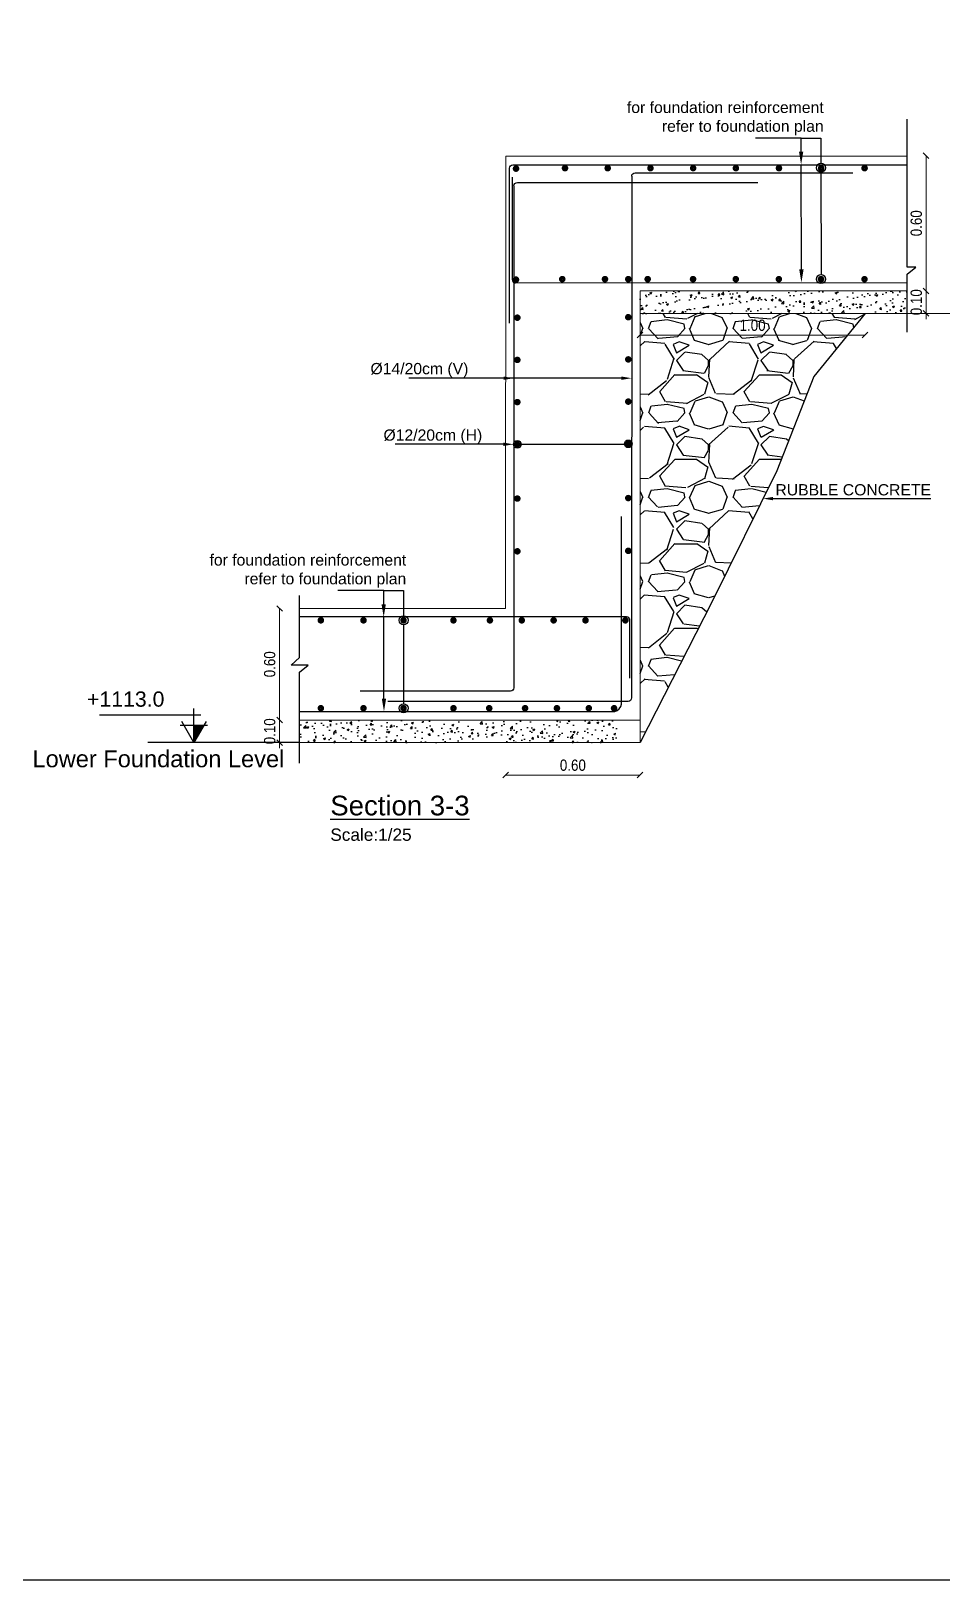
# Model space of a CAD drawing. Header units: metres. Extents: x -55 to 193, y -43 to 92.
# Drawn here: x 130.35 to 146.53, y 11.43 to 38.95 of the extents above; entities that cross this region are included whole.
import ezdxf
from ezdxf import colors
from ezdxf.entities.mleader import LeaderData, LeaderLine
from ezdxf.enums import TextEntityAlignment as Align
from ezdxf.math import Vec2, Vec3

# ---------------------------------------------------------------- set-up
doc = ezdxf.new("R2010")
doc.units = ezdxf.units.M
doc.header["$MEASUREMENT"] = 0
doc.linetypes.add('HIDDEN', pattern=[0.375, 0.25, -0.125])
for name, color, linetype in [('A-LEVELS', 9, 'Continuous'), ('S-BAR DOT', 6, 'Continuous'), ('S-CONCRETE PLANS', 4, 'Continuous'), ('S-HATCH', 9, 'Continuous'), ('S-Leaders', 137, 'Continuous'), ('S-Steel', 3, 'Continuous'), ('S-SYMPOLS', 6, 'Continuous'), ('S-TEXT SUB TITLE', 2, 'Continuous')]:
    doc.layers.add(name, color=color, linetype=linetype)
for name, color, linetype, lineweight in [('S-CONCRETE DETAILS', 2, 'Continuous', 15), ('S-DIMENSIONS', 134, 'Continuous', 13), ('S-TEXT-STEEL', 255, 'Continuous', 15)]:
    doc.layers.add(name, color=color, linetype=linetype, lineweight=lineweight)
doc.styles.add('ARIAL', font='arial.ttf')
doc.styles.add('Site 1-200 (m)', font='arial.ttf', dxfattribs={"width": 0.85, "height": 0.2})
doc.styles.get("Standard").update_dxf_attribs({"font": 'arial.ttf'})
doc.styles.add('Tahoma', font='arial.ttf')
doc.dimstyles.new('1-25--', dxfattribs={"dimtxt": 0.36, "dimasz": 0.1, "dimexe": 0.144, "dimexo": 0.144, "dimgap": 0.072, "dimtad": 1, "dimlfac": 0.25, "dimzin": 1, "dimdsep": 46, "dimtxsty": 'Site 1-200 (m)', "dimblk": 'OBLIQUE', "dimcen": 90, "dimse1": 1, "dimse2": 1, "dimclrd": 256, "dimclrt": 256, "dimadec": 3, "dimazin": 0, "dimtfac": 1, "dimtix": 1, "dimtmove": 2, "dimatfit": 3, "dimfxl": 0.144, "dimtolj": 1, "dimlwd": -1, "dimarcsym": 0})

# ---------------------------------------------------------------- blocks, each defined once
blk = doc.blocks.new('LEV')
at = {"layer": 'A-LEVELS'}
blk.add_hatch(color=254, dxfattribs=at).paths.add_polyline_path([(0.1169134295108882, 0.2025000000000006), (0, 0.2025000000000006), (0, 0)])
for p, q in [((0, 0), (0, 0.4050000000000012)), ((0.0810000000000031, 0.3239999999999981), (-1.118999999999996, 0.3239999999999981)), ((0, 0.2025000000000006), (-0.1619999999999919, 0.2025000000000006)), ((0, 0), (-0.144882685902175, 0.2509441731196063)), ((0.144882685902175, 0.2509441731196347), (0, 0)), ((0.1619999999999919, 0.2025000000000006), (0, 0.2025000000000006))]:
    blk.add_line(p, q, dxfattribs=at)
blk = doc.blocks.new('ELEVATION LEVEL')
at = {"layer": 'A-LEVELS', "xscale": -1}
blk.add_blockref('LEV', (0, 0), dxfattribs=at)
at = {"layer": 'A-LEVELS', "style": 'ARIAL'}
blk.add_attdef('+651.35', (0.1127573357080109, 0.4249593952554278), '', height=0.2199999999999998, rotation=359.9993380090004, dxfattribs=at)
blk = doc.blocks.new('_OBLIQUE')
at = {"color": 0, "linetype": 'ByBlock'}
blk.add_line((-0.5, -0.5), (0.5, 0.5), dxfattribs=at)
blk = doc.blocks.new('*D83')
at = {"layer": 'S-DIMENSIONS', "transparency": 16777216}
blk.add_line((146.246028884293, 36.73867341909519), (146.246028884293, 34.33240873759132), dxfattribs=at)
at = {"layer": 'S-DIMENSIONS', "transparency": 16777216, "xscale": 0.1, "yscale": 0.1, "zscale": 0.1}
for p, rotation in [((146.246028884293, 36.73867341909519), 90), ((146.246028884293, 34.33240873759132), 270)]:
    blk.add_blockref('_OBLIQUE', p, dxfattribs=dict(at, rotation=rotation))
at = {"layer": 'S-DIMENSIONS', "transparency": 16777216, "insert": (146.0719142867486, 35.53554107834329), "char_height": 0.2, "attachment_point": 5, "rotation": 90, "style": 'Site 1-200 (m)'}
blk.add_mtext('\\A1;0.60', dxfattribs=at)
blk = doc.blocks.new('*D84')
at = {"layer": 'S-DIMENSIONS', "transparency": 16777216}
for p, q in [((146.2460288842928, 34.33240644795004), (146.2460288842928, 34.43240644795004)), ((146.2460288842928, 34.33240644795004), (146.2460288842928, 33.93240873759169)), ((146.2460288842928, 33.93240873759169), (146.2460288842928, 33.83240873759169))]:
    blk.add_line(p, q, dxfattribs=at)
at = {"layer": 'S-DIMENSIONS', "transparency": 16777216, "xscale": 0.1, "yscale": 0.1, "zscale": 0.1}
for p, rotation in [((146.2460288842928, 34.33240644795004), 270), ((146.2460288842928, 33.93240873759169), 90)]:
    blk.add_blockref('_OBLIQUE', p, dxfattribs=dict(at, rotation=rotation))
at = {"layer": 'S-DIMENSIONS', "transparency": 16777216, "insert": (146.0719142867485, 34.13240759277089), "char_height": 0.2, "attachment_point": 5, "rotation": 90, "style": 'Site 1-200 (m)'}
blk.add_mtext('\\A1;0.10', dxfattribs=at)
blk = doc.blocks.new('*D85')
at = {"layer": 'S-DIMENSIONS', "transparency": 16777216}
blk.add_line((141.1650682013095, 33.54740317877765), (145.1628639447007, 33.54740317877765), dxfattribs=at)
at = {"layer": 'S-DIMENSIONS', "transparency": 16777216, "xscale": 0.1, "yscale": 0.1, "zscale": 0.1, "rotation": 180}
blk.add_blockref('_OBLIQUE', (141.1650682013095, 33.54740317877765), dxfattribs=at)
at = {"layer": 'S-DIMENSIONS', "transparency": 16777216, "xscale": 0.1, "yscale": 0.1, "zscale": 0.1}
blk.add_blockref('_OBLIQUE', (145.1628639447007, 33.54740317877765), dxfattribs=at)
at = {"layer": 'S-DIMENSIONS', "transparency": 16777216, "insert": (143.1639660730051, 33.72151777632198), "char_height": 0.2, "attachment_point": 5, "style": 'Site 1-200 (m)'}
blk.add_mtext('\\A1;1.00', dxfattribs=at)
blk = doc.blocks.new('*D86')
at = {"layer": 'S-DIMENSIONS', "transparency": 16777216}
blk.add_line((134.763213370404, 28.689580449387), (134.763213370404, 26.70746101724217), dxfattribs=at)
at = {"layer": 'S-DIMENSIONS', "transparency": 16777216, "xscale": 0.1, "yscale": 0.1, "zscale": 0.1}
for p, rotation in [((134.763213370404, 28.689580449387), 90), ((134.763213370404, 26.70746101724217), 270)]:
    blk.add_blockref('_OBLIQUE', p, dxfattribs=dict(at, rotation=rotation))
at = {"layer": 'S-DIMENSIONS', "transparency": 16777216, "insert": (134.5890987728597, 27.69852073331461), "char_height": 0.2, "attachment_point": 5, "rotation": 90, "style": 'Site 1-200 (m)'}
blk.add_mtext('\\A1;0.60', dxfattribs=at)
blk = doc.blocks.new('*D87')
at = {"layer": 'S-DIMENSIONS', "transparency": 16777216}
for p, q in [((134.7632133704039, 26.70746101724217), (134.7632133704039, 26.80746101724218)), ((134.7632133704039, 26.70746101724217), (134.7632133704039, 26.30746101724254)), ((134.7632133704039, 26.30746101724254), (134.7632133704039, 26.20746101724253))]:
    blk.add_line(p, q, dxfattribs=at)
at = {"layer": 'S-DIMENSIONS', "transparency": 16777216, "xscale": 0.1, "yscale": 0.1, "zscale": 0.1}
for p, rotation in [((134.7632133704039, 26.70746101724217), 270), ((134.7632133704039, 26.30746101724254), 90)]:
    blk.add_blockref('_OBLIQUE', p, dxfattribs=dict(at, rotation=rotation))
at = {"layer": 'S-DIMENSIONS', "transparency": 16777216, "insert": (134.5890987728596, 26.50746101724238), "char_height": 0.2, "attachment_point": 5, "rotation": 90, "style": 'Site 1-200 (m)'}
blk.add_mtext('\\A1;0.10', dxfattribs=at)
blk = doc.blocks.new('*D257')
at = {"layer": 'S-DIMENSIONS', "transparency": 16777216}
blk.add_line((138.7802144797646, 25.72994490629912), (141.1650682013095, 25.72994490629912), dxfattribs=at)
at = {"layer": 'S-DIMENSIONS', "transparency": 16777216, "xscale": 0.1, "yscale": 0.1, "zscale": 0.1, "rotation": 180}
blk.add_blockref('_OBLIQUE', (138.7802144797646, 25.72994490629912), dxfattribs=at)
at = {"layer": 'S-DIMENSIONS', "transparency": 16777216, "xscale": 0.1, "yscale": 0.1, "zscale": 0.1}
blk.add_blockref('_OBLIQUE', (141.1650682013095, 25.72994490629912), dxfattribs=at)
at = {"layer": 'S-DIMENSIONS', "transparency": 16777216, "insert": (139.9726413405371, 25.90405950384346), "char_height": 0.2, "attachment_point": 5, "style": 'Site 1-200 (m)'}
blk.add_mtext('\\A1;0.60', dxfattribs=at)

msp = doc.modelspace()

# ---------------------------------------------------------------- hatches: boundary and pattern name
at = {"layer": 'S-HATCH', "ltscale": 0.05}
h = msp.add_hatch(dxfattribs=at)
h.set_pattern_fill('AR-CONC', color=256, scale=0.05, style=0)
h.set_pattern_definition([(50, (203.3697338820456, 16.35672222044195), (0.3586300913003767, -0.0313760674912976), [0.0375, -0.4125]), (355, (203.3697338820456, 16.35672222044195), (-0.0693756668065, 0.3760960668500059), [0.03, -0.33]), (100.45144446, (203.3996197225514, 16.35410754843724), (0.289254423363556, 0.3447199954843148), [0.0318700959999994, -0.3505710559999916]), (46.18420000000001, (203.3697338820456, 16.45672222044232), (0.5336206653357861, -0.0827596403965383), [0.056249999999999, -0.6187499999999833]), (96.63563549000003, (203.4142022545401, 16.44982556693867), (0.4673309728371143, 0.4870593003872753), [0.047805171, -0.52585688]), (351.18416399, (203.3697338820456, 16.45672222044232), (0.4673309725273866, 0.4870593001349951), [0.045, -0.4950000005]), (21, (203.4197338820449, 16.43172222044268), (0.2984535260592309, -0.2013094453326694), [0.0375, -0.4125]), (326, (203.4197338820449, 16.43172222044268), (0.1216576659607909, 0.3625750225234265), [0.03, -0.33]), (71.45144474, (203.4446050090245, 16.41494643344595), (0.4201111883649856, 0.1612655764031769), [0.031870095, -0.350571056]), (37.5, (203.3697338820456, 16.35672222044195), (0.0060799276586453, 0.1664469269156558), [0, -0.326, 0, -0.335, 0, -0.33125]), (7.499999999999999, (203.3697338820456, 16.35672222044195), (0.1315347687210743, 0.1972058559411801), [0, -0.191, 0, -0.3185, 0, -0.12625]), (327.5, (203.2582338820447, 16.35672222044195), (0.2669112180862045, -0.0112774358671899), [0, -0.125, 0, -0.39, 0, -0.5175]), (317.5, (203.2082338820454, 16.35672222044195), (0.2915930846711932, 0.0500524911661589), [0, -0.1625, 0, -0.259, 0, -0.3675])])
h.paths.add_polyline_path([(141.1650682013095, 33.93240873759169), (141.1650682013095, 34.33240873759132), (145.9091216263222, 34.33240873759132), (145.9091216263222, 33.93240873759169)])
at = {"layer": 'S-HATCH'}
h = msp.add_hatch(dxfattribs=at)
h.set_pattern_fill('GRAVEL', color=256, scale=1.5, style=0)
h.set_pattern_definition([(228.012787504, (80.45337548823402, 143.1569844568712), (-12.00000000000009, -13.5), [0.201804, -19.97863207061055]), (184.969740728, (80.3183754882338, 143.0069844568716), (17.99999999999996, 1.500000000000052), [0.346302, -34.28388714184499]), (132.510447078, (79.97337548823447, 142.9769844568709), (15.00000000000017, -16.4999999999998), [0.244182, -24.17404889414955]), (267.273689006, (79.38837548823534, 142.6019844568709), (1.500000000000036, 30.00000000000003), [0.3153569999999978, -31.22033706244335]), (292.833654178, (79.3733754882341, 142.2869844568722), (-7.499999999999983, 18.00000000000004), [0.3092324999999978, -30.61405969213231]), (357.273689006, (79.4933754882349, 142.0019844568724), (-30.00000000000003, 1.500000000000038), [0.3153569999999978, -31.22033706244335]), (37.6942404667, (79.80837548823541, 141.9869844568711), (-19.5, -14.99999999999996), [0.4170434999999999, -41.28727282337399]), (72.2553283749, (80.13837548823534, 142.2419844568721), (10.50000000000004, 33.00000000000001), [0.3937319999999978, -38.97948224521981]), (121.429565615, (80.25837548823432, 142.6169844568721), (-12.00000000000003, 19.49999999999998), [0.316425, -31.32610966459349]), (175.236358309, (80.09337548823527, 142.8869844568708), (16.49999999999997, -1.500000000000056), [0.3612480000000001, -17.70114386818845]), (222.397437798, (79.73337548823469, 142.9169844568714), (-17.99999999999994, -16.49999999999996), [0.4671720000000002, -46.25006250719236]), (138.814074834, (80.8733754882341, 142.5869844568715), (-10.50000000000005, 9), [0.1594514999999989, -15.78576721910198]), (171.46923439, (80.75337548823512, 142.691984456871), (19.5, -2.999999999999992), [0.3033555, -30.0322671242355]), (225, (80.45337548823402, 142.7369844568711), (-2e-16, -1.499999999999899), [0.2121315, -1.90918884355965]), (203.198590514, (80.34837548823447, 142.9169844568714), (7.499999999999984, 2.999999999999963), [0.114237, -11.30942265879585]), (291.801409486, (80.2433754882349, 142.8719844568713), (-1.499999999999525, 4.500000000000153), [0.1615545, -7.916192710701751]), (30.96375653209999, (80.3033754882344, 142.7219844568717), (4.500000000000079, 2.999999999999969), [0.2623934999999999, -8.484034342267947]), (161.565051177, (80.52837548823474, 142.8569844568719), (3.000000000000017, -1.499999999999964), [0.1897364999999989, -4.553679990252565]), (16.389540334, (79.3733754882341, 142.8719844568713), (14.99999999999995, 4.500000000000066), [0.2658, -26.3142677200041]), (70.3461759419, (79.62837548823512, 142.9469844568721), (-6.00000000000183, -16.50000000000509), [0.2229915, -22.0761116209785]), (293.198590514, (80.52837548823474, 143.1569844568712), (-2.999999999999955, 7.499999999999986), [0.2284725, -11.19518715879585]), (343.610459666, (80.6183754882349, 142.9469844568721), (-14.99999999999995, 4.500000000000065), [0.2657999999999978, -26.31426772000336]), (339.44395478, (79.3733754882341, 141.941984456871), (-7.500000000000055, 3.000000000000036), [0.2563199999999978, -12.55968561797618]), (294.775140569, (79.61337548823388, 141.8519844568709), (-7.500000000000007, 16.5), [0.214767, -21.261964594914]), (66.8014094864, (80.54337548823418, 141.6569844568712), (2.999999999999971, 7.499999999999954), [0.2284725, -11.19518715879585]), (17.3540246363, (80.63337548823431, 141.8669844568721), (-19.49999999999996, -5.999999999999944), [0.2514465, -24.89313542136001]), (69.4439547804, (79.80837548823541, 141.6569844568712), (-3.00000000000001, -7.499999999999931), [0.1281599999999989, -12.68784561797618]), (101.3099324739999, (80.45337548823402, 141.6569844568712), (-1.499999999999945, 6.000000000000019), [0.076485, -7.572044270389199]), (165.963756532, (80.43837548823461, 141.7319844568719), (4.499999999999937, -1.500000000000001), [0.3092325, -5.87542593842655]), (186.009005957, (80.13837548823534, 141.8069844568708), (15.00000000000007, 1.499999999999974), [0.2865749999999999, -28.3708847618142]), (303.690067526, (80.3033754882344, 142.5869844568715), (-1.49999999999998, 2.999999999999978), [0.2163329999999989, -5.191993913195965]), (353.157226587, (80.4233754882352, 142.4069844568712), (25.50000000000002, -3.000000000000079), [0.377691, -37.39134393604246]), (60.9453959009, (80.7983754882352, 142.3619844568711), (-5.999999999999963, -10.49999999999996), [0.154434, -15.2890112114805]), (90, (80.8733754882341, 142.4969844568713), (-1.499999999999999, 1.5), [0.09, -1.409999999999999]), (120.2564371639999, (80.10837548823469, 141.8519844568709), (6.000000000000014, -10.50000000000001), [0.208386, -20.6302799841747]), (48.01278750419999, (80.00337548823512, 142.0319844568712), (12, 13.49999999999996), [0.4036080000000001, -19.77682807061055]), (0, (80.27337548823556, 142.3319844568723), (1.5, 1.5), [0.39, -1.11]), (325.304846469, (80.66337548823498, 142.3319844568723), (15.00000000000021, -10.49999999999974), [0.2371709999999989, -23.47991145126286]), (254.0546040990001, (80.85837548823469, 142.1969844568721), (-1.500000000000056, -6.000000000000006), [0.218403, -10.70176183392075]), (207.645975364, (80.7983754882352, 141.9869844568711), (-28.49999999999992, -15.00000000000007), [0.3555975, -35.2042112733891]), (175.42607874, (80.48337548823469, 141.8219844568721), (-19.49999999999993, 1.500000000000001), [0.3761985, -37.24361011195335])])
h.paths.add_polyline_path([(144.2542829583562, 32.8141816037587), (145.1628639447007, 33.93240873759169), (141.1650682013095, 33.93240873759169), (141.1650682013095, 26.70746101724217), (141.1650682013095, 26.30746101724254), (142.4378369525347, 28.80105607386759), (143.5928062645707, 31.13699953644573)])
h = msp.add_hatch(dxfattribs=at)
h.set_pattern_fill('AR-CONC', color=256, scale=0.05, style=0)
h.set_pattern_definition([(50, (-35.48593865374606, -15.32583999491544), (0.3586300913003767, -0.0313760674912976), [0.0375, -0.4125]), (355, (-35.48593865374606, -15.32583999491544), (-0.0693756668065, 0.3760960668500059), [0.03, -0.33]), (100.45144446, (-35.45605281324025, -15.32845466692015), (0.289254423363556, 0.3447199954843148), [0.0318700959999995, -0.3505710559999922]), (46.18420000000001, (-35.48593865374606, -15.22583999491507), (0.5336206653357861, -0.0827596403965383), [0.056249999999999, -0.6187499999999846]), (96.63563549000003, (-35.44147028125154, -15.23273664841872), (0.4673309728371143, 0.4870593003872753), [0.047805171, -0.52585688]), (351.18416399, (-35.48593865374606, -15.22583999491507), (0.4673309725273866, 0.4870593001349951), [0.045, -0.4950000005]), (21, (-35.43593865374679, -15.25083999491653), (0.2984535260592309, -0.2013094453326694), [0.0375, -0.4125]), (326, (-35.43593865374679, -15.25083999491653), (0.1216576659607909, 0.3625750225234265), [0.03, -0.33]), (71.45144474, (-35.41106752673623, -15.26761578194054), (0.4201111883649856, 0.1612655764031769), [0.031870095, -0.350571056]), (37.5, (-35.48593865374606, -15.32583999491544), (0.0060799276586453, 0.1664469269156558), [0, -0.326, 0, -0.335, 0, -0.33125]), (7.499999999999999, (-35.48593865374606, -15.32583999491544), (0.1315347687210743, 0.1972058559411801), [0, -0.191, 0, -0.3185, 0, -0.12625]), (327.5, (-35.59743865374695, -15.32583999491544), (0.2669112180862045, -0.0112774358671899), [0, -0.125, 0, -0.39, 0, -0.5175]), (317.5, (-35.64743865374622, -15.32583999491544), (0.2915930846711932, 0.0500524911661589), [0, -0.1625, 0, -0.259, 0, -0.3675])])
h.paths.add_polyline_path([(140.7829840426213, 26.30746101723708), (140.7829840426213, 26.70746101724217), (135.1199459913208, 26.70746101724217), (135.1199459913208, 26.30746101724254)])

# ---------------------------------------------------------------- linework, layer by layer
at = {"layer": 'A-LEVELS'}
msp.add_line((135.1199459913208, 26.30746101724254), (132.4239020544432, 26.30746101724254), dxfattribs=at)
at = {"layer": 'S-BAR DOT', "const_width": 0.06}
for points in [[(138.9637514376776, 36.47789118080002, 1), (138.9637514376776, 36.53404274331044, 1)], [(139.8329080183648, 36.48639118079993, 1), (139.8329080183648, 36.54254274331217, 1)], [(140.5915492258208, 36.48639118079993, 1), (140.5915492258208, 36.54254274331217, 1)], [(141.3501904332769, 36.48639118079993, 1), (141.3501904332769, 36.54254274331217, 1)], [(142.108831640733, 36.48639118079993, 1), (142.108831640733, 36.54254274331217, 1)], [(142.8674728481891, 36.48639118079993, 1), (142.8674728481891, 36.54254274331217, 1)], [(143.6324364987449, 36.48639118079993, 1), (143.6324364987449, 36.54254274331217, 1)], [(144.3808532367474, 36.48639118079993, 1), (144.3808532367474, 36.54254274331217, 1)], [(145.1532920877761, 36.48669219295809, 1), (145.1532920877761, 36.54284375547033, 1)], [(138.9619295242195, 34.56198451881756, -1), (138.9619295242195, 34.50583295633624, -1)], [(139.784086104877, 34.57048451881747, -1), (139.784086104877, 34.51433295633615, -1)], [(140.5427273123331, 34.57048451881747, -1), (140.5427273123331, 34.51433295633615, -1)], [(140.9567273123029, 34.57030752888386, -1), (140.9567273123029, 34.51415596640072, -1)], [(141.3013685197892, 34.57048451881747, -1), (141.3013685197892, 34.51433295633615, -1)], [(142.1070097272749, 34.57048451881747, -1), (142.1070097272749, 34.51433295633615, -1)], [(142.865650934731, 34.57048451881747, -1), (142.865650934731, 34.51433295633615, -1)], [(143.6306145852867, 34.57048451881747, -1), (143.6306145852867, 34.51433295633615, -1)], [(144.3790313232893, 34.57048451881747, -1), (144.3790313232893, 34.51433295633615, -1)], [(145.151470174318, 34.57018350668841, -1), (145.151470174318, 34.51403194417799, -1)], [(138.9867005905056, 33.88548451881798, -1), (138.9867005905056, 33.82933295633484, -1)], [(140.9567273123029, 33.89398451881789, -1), (140.9567273123029, 33.83783295633475, -1)], [(138.9867005905056, 33.13548451881798, -1), (138.9867005905056, 33.07933295633484, -1)], [(140.9567273123029, 33.14398451881789, -1), (140.9567273123029, 33.08783295633475, -1)], [(138.9867005905056, 32.38548451881797, -1), (138.9867005905056, 32.32933295633484, -1)], [(140.9567273123029, 32.39398451881789, -1), (140.9567273123029, 32.33783295633475, -1)], [(138.9867005905056, 31.63548451881798, -1), (138.9867005905056, 31.57933295633484, -1)], [(140.9567273123029, 31.64398451881789, -1), (140.9567273123029, 31.58783295633476, -1)], [(138.9867005905056, 30.67120775397234, -1), (138.9867005905056, 30.61505619148921, -1)], [(140.9567273123029, 30.67970775397226, -1), (140.9567273123029, 30.62355619149094, -1)], [(138.9867005905056, 29.73371584091911, -1), (138.9867005905056, 29.67756427843779, -1)], [(140.9567273123029, 29.74221584091902, -1), (140.9567273123029, 29.6860642784377, -1)], [(135.4972959127866, 28.45150466812993, 1), (135.4972959127866, 28.50765623061307, 1)], [(136.2541925663194, 28.45150466812993, 1), (136.2541925663194, 28.50765623061307, 1)], [(136.9658697242434, 28.45150466812993, 1), (136.9658697242434, 28.50765623061307, 1)], [(136.9658697242434, 28.45150466812993, 1), (136.9658697242434, 28.50765623061307, 1)], [(137.8517959911955, 28.45120365597177, 1), (137.8517959911955, 28.50735521845491, 1)], [(137.8517959911955, 28.45120365597177, 1), (137.8517959911955, 28.50735521845491, 1)], [(138.4993759208613, 28.45120365597177, 1), (138.4993759208613, 28.50735521845491, 1)], [(139.0652377574282, 28.45120365597177, 1), (139.0652377574282, 28.50735521845491, 1)], [(139.6310995939952, 28.45120365597177, 1), (139.6310995939952, 28.50735521845491, 1)], [(140.1969614305621, 28.45120365597177, 1), (140.1969614305621, 28.50735521845491, 1)], [(135.4972959127866, 26.94553679846832, -1), (135.4972959127866, 26.889385235987, -1)], [(136.2541925663194, 26.94553679846832, -1), (136.2541925663194, 26.889385235987, -1)], [(136.9658697242434, 26.94553679846832, -1), (136.9658697242434, 26.889385235987, -1)], [(137.8517959911955, 26.94523578631015, -1), (137.8517959911955, 26.88908422382884, -1)], [(138.4877918387941, 26.94553679846832, 1), (138.4877918387941, 26.889385235987, 1)], [(139.1237876863928, 26.94583781062648, 1), (139.1237876863928, 26.88968624814516, 1)], [(139.6896495229597, 26.94583781062648, 1), (139.6896495229597, 26.88968624814516, 1)], [(140.2555113595266, 26.94583781062648, 1), (140.2555113595266, 26.88968624814516, 1)], [(140.7040852503468, 26.94553679846832, 1), (140.7040852503468, 26.889385235987, 1)]]:
    msp.add_lwpolyline(points, format="xyb", close=True, dxfattribs=at)
at = {"layer": 'S-BAR DOT', "const_width": 0.06, "elevation": 0.0020680329786487}
msp.add_lwpolyline([(140.9045918904739, 28.45116336980937, 1), (140.9045918904739, 28.50731493229069, 1)], format="xyb", close=True, dxfattribs=at)
at = {"layer": 'S-CONCRETE DETAILS', "ltscale": 0.05}
for p, q in [((138.7783925663065, 28.689580449387), (138.7802144797646, 36.72896696205609, 0.0020680329786487)), ((138.7802144797646, 36.72896696205609, 0.0020680329786487), (145.9109435397822, 36.72896696205609, 0.0020680329786487)), ((145.9091216263222, 33.93240873759169), (141.1650682013095, 33.93240873759169)), ((135.1199459913208, 28.689580449387), (138.7777536687921, 28.689580449387)), ((141.1650682013095, 26.70746101724217), (141.1650682013095, 28.30495718276871)), ((135.1320483070143, 26.70746101724217), (141.1650682013095, 26.70746101724217)), ((141.1650682013095, 26.70746101724217), (141.1650682013095, 26.30746101724254)), ((141.1650682013095, 26.30746101724254), (135.1320483070143, 26.30746101724254))]:
    msp.add_line(p, q, dxfattribs=at)
at = {"layer": 'S-CONCRETE DETAILS', "linetype": 'HIDDEN', "ltscale": 2000}
msp.add_line((145.9091216263222, 33.93240873759169), (149.481231943404, 33.93240873759169), dxfattribs=at)
at = {"layer": 'S-CONCRETE DETAILS', "ltscale": 0.05}
for points in [[(135.1199459913208, 26.70746101724217), (141.1650682013095, 26.70746101724217), (141.1650682013095, 34.33240873759132)], [(141.1650682013095, 34.33240873759132), (145.9091216263222, 34.33240873759132)]]:
    msp.add_lwpolyline(points, dxfattribs=at)
at = {"layer": 'S-CONCRETE PLANS', "elevation": 26.42284410040534}
msp.add_lwpolyline([(90.43118117323785, 64.52546163197118), (171.9246748599775, 64.6754616348343), (171.9246748599775, 11.42546061842145), (90.28118120672083, 11.42546061842145)], close=True, dxfattribs=at)
at = {"layer": 'S-HATCH', "ltscale": 0.05}
msp.add_lwpolyline([(145.1628639447007, 33.93240873759169), (144.2542829583562, 32.8141816037587), (143.5928062645707, 31.13699953644573), (142.4378369525347, 28.80105607386759), (141.1650682013095, 26.30746101724254)], dxfattribs=at)
at = {"layer": 'S-Leaders', "ltscale": 0.05}
for p, q in [((144.0215592125539, 37.04898024721763), (144.3790412554031, 37.04898024715942)), ((144.3790412554031, 37.04898024715942), (144.3790412553305, 36.60303124755837)), ((144.378335365429, 36.44119338658303), (144.3792469257019, 34.62240844704878)), ((139.0547004168169, 31.60725504334914), (140.8892801954206, 31.60725504334914)), ((136.608397613508, 29.00737033735498), (136.9658796563572, 29.00737033729678)), ((136.9658796563572, 29.00737033729678), (136.9658796562845, 28.56142133769573)), ((136.9651737663831, 28.39958347672038), (136.9660853266559, 26.99746072669963))]:
    msp.add_line(p, q, dxfattribs=at)
at = {"layer": 'S-Leaders', "linetype": 'ByBlock', "lineweight": -2, "ltscale": 0.05}
for points in [[(144.0314058670941, 34.71419361080894), (144.0261409482711, 36.57655677014799)], [(144.0314058670941, 34.71419361080894), (144.0261409482711, 36.57655677014799)], [(136.6182442680482, 27.08924589045978), (136.6129793492252, 28.53494686028535)], [(136.6182442680482, 27.08924589045978), (136.6129793492252, 28.53494686028535)]]:
    msp.add_lwpolyline(points, dxfattribs=at)
at = {"layer": 'S-Leaders', "ltscale": 0.05}
for centre, radius in [((144.3790313232893, 36.52119035923414), 0.08), ((144.3790313232893, 34.54240873757681), 0.08), ((138.9867005905056, 31.60740873759096), 0.068), ((140.9567273123029, 31.61590873759088), 0.068), ((136.9658697242434, 28.4795804493715), 0.08), ((136.9658697242434, 26.91746101722765), 0.08)]:
    msp.add_circle(centre, radius, dxfattribs=at)
for points in [[(144.0697391984384, 34.71420595965239), (144.0314799601549, 34.48419362274324), (143.9930725357498, 34.71418126196546)], [(144.0697391984384, 34.71420595965239), (144.0314799601549, 34.48419362274324), (143.9930725357498, 34.71418126196546)], [(136.6565775993924, 27.08925823930323), (136.6183183611089, 26.85924590239407), (136.5799109367039, 27.08923354161631)], [(136.6565775993924, 27.08925823930323), (136.6183183611089, 26.85924590239407), (136.5799109367039, 27.08923354161631)]]:
    msp.add_solid(points, dxfattribs=at)
at = {"layer": 'S-Steel'}
for points in [[(138.8464434134806, 33.75793073777641), (138.8464434134806, 36.51446696205605, -0.4142135623719851), (138.9064434134801, 36.57446696205554), (145.9109435397822, 36.57446696205554)], [(138.8966215000222, 36.35176929285373), (138.8966215000222, 34.53390873759236, 0.4142135623719851), (138.9566215000217, 34.47390873759105), (145.9091216263222, 34.48240873759096)], [(135.1199459913208, 26.85746101724181), (140.7181251714282, 26.85746101724181, 0.2743977421179509), (140.8374034247753, 26.99167187789317), (140.8374034247753, 30.32546101724256)], [(140.9866793471482, 27.45234487053677), (140.9866793471482, 28.47958044938605, 0.4142135623719886), (140.9266793471488, 28.53958044938736), (135.1199459913208, 28.53958044938736)], [(138.9242892198403, 27.28046101724249), (138.9242892198403, 27.28046101724249, -0.414213562373095), (138.8642892198408, 27.220461017243), (136.193212341232, 27.220461017243)], [(141.0154648548413, 27.099461017242), (141.0154648548413, 27.099461017242, -0.414213562373095), (140.9554648548418, 27.0394610172425), (136.6865727914104, 27.0394610172425)]]:
    msp.add_lwpolyline(points, format="xyb", dxfattribs=at)
for points in [[(141.0176018033452, 36.37224812019232), (141.0154648548413, 27.099461017242)], [(138.9242892198403, 36.19924550041034), (138.9242892198403, 27.28046101724249)]]:
    msp.add_lwpolyline(points, dxfattribs=at)
at = {"layer": 'S-Steel', "elevation": 0.0020680329786487}
for points in [[(141.017601803167, 36.37224343869386), (141.017601803167, 36.37224343869386, -0.414213562373095), (141.0776018031665, 36.43224343869335), (144.9458182316247, 36.43224343869335)], [(138.9242892198403, 36.19955194578253), (138.9242892198403, 36.19955194578253, -0.3897532339846619), (138.986420991769, 36.25955194578202), (143.2553130552004, 36.25955194578202)]]:
    msp.add_lwpolyline(points, format="xyb", dxfattribs=at)
at = {"layer": 'S-SYMPOLS'}
for points in [[(145.9091216263222, 33.60173741054496), (145.9109435397822, 34.63094829907095), (146.0632167260482, 34.75806241684404), (145.9109435397667, 34.75806241684404), (145.9109435397822, 36.09023718019418), (145.9109435397822, 37.38710965799619)], [(135.1199459913208, 25.94384937306495), (135.1199459913208, 27.55820854347076), (135.2722191775869, 27.68532266124203), (134.9676728050257, 27.68532266124203), (135.1199459913208, 27.81749742459397), (135.1199459913208, 28.91930811526293)]]:
    msp.add_lwpolyline(points, dxfattribs=at)

# ---------------------------------------------------------------- block references
at = {"layer": 'A-LEVELS'}
ref = msp.add_blockref('ELEVATION LEVEL', (133.2431323257228, 26.30746101724254), dxfattribs=dict(at, xscale=-1.5, yscale=1.5, zscale=1.5))
ref.add_attrib('+651.35', '+1113.0', (131.3452200912674, 26.94488504856782), dxfattribs={"height": 0.27, "rotation": 0.0006620080810112, "style": 'ARIAL'})

# ---------------------------------------------------------------- texts
at = {"layer": 'S-TEXT SUB TITLE', "insert": (142.9381577626175, 25.36332683365254), "char_height": 0.35, "width": 14.54600488250036, "attachment_point": 2, "style": 'Tahoma'}
msp.add_mtext('\\pxql;{\\LSection 3-3 \\P\\H0.625x;\\lScale:1/25}', dxfattribs=at)
at = {"layer": 'S-TEXT-STEEL', "ltscale": 0.05, "style": 'ARIAL'}
for s, p in [('%%C14/20cm (V)', (137.2478376773728, 32.92806404783551)), ('%%C12/20cm (H)', (137.4864418185483, 31.74718972804294)), ('RUBBLE CONCRETE ', (144.9903863996241, 30.79940067445387))]:
    msp.add_text(s, height=0.2, dxfattribs=at).set_placement(p, align=Align.MIDDLE)
at = {"layer": 'S-TEXT-STEEL', "style": 'Tahoma'}
msp.add_text('Lower Foundation Level', height=0.3, dxfattribs=at).set_placement((132.6126087690049, 25.86861678147944), align=Align.CENTER)
at = {"layer": 'S-TEXT-STEEL', "ltscale": 0.05, "char_height": 0.2, "width": 3.858076018495173, "attachment_point": 3, "style": 'ARIAL'}
for insert in [(144.4267515265429, 37.69459512652918, 4.8930815e-08), (137.013589927497, 29.65298521666655, 4.8930815e-08)]:
    msp.add_mtext('for foundation reinforcement refer to foundation plan', dxfattribs=dict(at, insert=insert))

# ---------------------------------------------------------------- dimensions: what is measured, and where the dimension line sits
at = {"layer": 'S-DIMENSIONS'}
for base, p1, p2, picture, middle in [((141.1650682013095, 25.72994490629912), (138.7802144797646, 36.72896696205609, 0.0020680329786487), (141.1650682013095, 34.33240873759132), '*D257', (139.9726413405371, 25.90405950384346)), ((145.1628639447007, 33.54740317877765, -2.065964945669835), (141.1650682013095, 33.93240873759169), (145.1628639447007, 33.93240873759169), '*D85', (143.1639660730051, 33.72151777632198, -2.065964945669835))]:
    dim = msp.add_linear_dim(base=base, p1=p1, p2=p2, dimstyle='1-25--', dxfattribs=at)
    dim.commit()
    dim.dimension.update_dxf_attribs({"geometry": picture, "text_midpoint": middle})
for base, p1, p2, picture, middle in [((146.246028884293, 34.33240873759132, -2.065964945669835), (145.9109435397822, 36.73867341909519), (145.9091216263222, 34.33240873759132), '*D83', (146.0719142867486, 35.53554107834329, -2.065964945669835)), ((134.763213370404, 26.70746101724217, -2.065964945669835), (135.1199459913208, 28.689580449387), (135.1199459913208, 26.70746101724217), '*D86', (134.5890987728597, 27.69852073331461, -2.065964945669835))]:
    dim = msp.add_linear_dim(base=base, p1=p1, p2=p2, angle=90, text='0.60', dimstyle='1-25--', dxfattribs=at)
    dim.commit()
    dim.dimension.update_dxf_attribs({"geometry": picture, "text_midpoint": middle})
for base, p1, p2, picture, middle in [((146.2460288842928, 33.93240873759169, -2.065964945669835), (145.9104150597369, 34.33240644795004), (145.9091216263222, 33.93240873759169), '*D84', (146.0719142867485, 34.13240759277089, -2.065964945669835)), ((134.7632133704039, 26.30746101724254, -2.065964945669835), (135.1199459913208, 26.70746101724217), (135.1199459913208, 26.30746101724254), '*D87', (134.5890987728596, 26.50746101724238, -2.065964945669835))]:
    dim = msp.add_linear_dim(base=base, p1=p1, p2=p2, angle=90, dimstyle='1-25--', dxfattribs=at)
    dim.commit()
    dim.dimension.update_dxf_attribs({"geometry": picture, "text_midpoint": middle})

# ---------------------------------------------------------------- leaders
at = {"layer": 'S-Leaders', "ltscale": 0.05}
ml = msp.add_multileader_mtext('Standard', dxfattribs=at)
ml.set_content('\\A1;{\\fISOCPEUR|b0|i0|c0|p34;         }', color=256, style='Tahoma')
ml.set_leader_properties(color=256)
ml.build(insert=Vec2(0, 0))
ml.multileader.update_dxf_attribs({"text_left_attachment_type": 6, "text_right_attachment_type": 6, "dogleg_length": 0.02, "arrow_head_size": 0.23})
ctx = ml.context
ctx.base_point, ctx.char_height, ctx.arrow_head_size, ctx.landing_gap_size, ctx.plane_origin = Vec3(142.6687634119102, 37.04898024721689), 0.2, 0.23, 0.02, Vec3(115.2278633588309, 44.40472341553719)
ctx.left_attachment, ctx.right_attachment, ctx.attachment_type = 6, 6, 1
notes = []
notes.append((ctx, [(0, (1, 1, 0), (144.0261409482711, 37.04898024721689), (-1, 0), 0.2373775363608674, [(0, [(144.0261409482711, 36.57655677014799)], 0, []), (1, [(144.0261409482711, 36.57655677014799)], 0, [])])]))
ctx.mtext.insert, ctx.mtext.flow_direction = Vec3(142.6887634119104, 37.24898024721762), 5
ml = msp.add_multileader_mtext('Standard', dxfattribs=at)
ml.set_content(' ', color=256)
ml.set_leader_properties()
ml.build(insert=Vec2(0, 0))
ml.multileader.update_dxf_attribs({"text_right_attachment_type": 6, "dogleg_length": 0.36, "arrow_head_size": 0.18})
ctx = ml.context
ctx.base_point, ctx.char_height, ctx.arrow_head_size, ctx.landing_gap_size, ctx.plane_origin = Vec3(136.956960977277, 32.8706667517034), 0.18, 0.18, 0.09, Vec3(138.700734470881, 30.60966241227835)
ctx.right_attachment, ctx.text_align_type = 6, 2
notes.append((ctx, [(0, (1, 1, 0), (137.2565760243964, 32.7806667517034), (-1, 0), 0.0497514727674126, [(0, [(138.9245184117994, 32.78206232937373)], 0, []), (1, [(138.9245184117994, 32.78206232937373)], 0, [])])]))
ctx.mtext.insert, ctx.mtext.alignment, ctx.mtext.flow_direction = Vec3(137.116824551629, 32.9606667517034), 3, 5
ml = msp.add_multileader_mtext('Standard', dxfattribs=at)
ml.set_content(' ', color=256)
ml.set_leader_properties()
ml.build(insert=Vec2(0, 0))
ml.multileader.update_dxf_attribs({"text_right_attachment_type": 6, "dogleg_length": 0.36, "arrow_head_size": 0.18})
ctx = ml.context
ctx.base_point, ctx.char_height, ctx.arrow_head_size, ctx.landing_gap_size, ctx.plane_origin = Vec3(137.2105893777229, 32.87206232937374), 0.18, 0.18, 0.09, Vec3(140.120439194655, 30.60995742728483)
ctx.right_attachment, ctx.text_align_type = 6, 2
notes.append((ctx, [(0, (1, 1, 0), (138.9245184117994, 32.78206232937373), (-1, 0), 1.464065459724485, [(0, [(141.0156865471653, 32.78209469812282)], 0, []), (1, [(141.0156865471653, 32.78209469812282)], 0, [])])]))
ctx.mtext.insert, ctx.mtext.alignment, ctx.mtext.flow_direction = Vec3(137.3704529520749, 32.96206232937374), 3, 5
ml = msp.add_multileader_mtext('Standard', dxfattribs=at)
ml.set_content(' ', color=256)
ml.set_leader_properties()
ml.build(insert=Vec2(0, 0))
ml.multileader.update_dxf_attribs({"text_right_attachment_type": 6, "dogleg_length": 0.36, "arrow_head_size": 0.18})
ctx = ml.context
ctx.base_point, ctx.char_height, ctx.arrow_head_size, ctx.landing_gap_size, ctx.plane_origin = Vec3(136.7096763522191, 31.69740873759096), 0.18, 0.18, 0.09, Vec3(138.2664254904459, 28.63613826241272)
ctx.right_attachment, ctx.text_align_type = 6, 2
notes.append((ctx, [(0, (1, 1, 0), (138.1313762775793, 31.60740873759096), (-1, 0), 1.171836351008264, [(0, [(138.9187005905045, 31.60740873759096)], 0, [])])]))
ctx.mtext.insert, ctx.mtext.alignment, ctx.mtext.flow_direction = Vec3(136.869539926571, 31.78740873759096), 3, 5
ml = msp.add_multileader_mtext('Standard', dxfattribs=at)
ml.set_content(' ', color=256)
ml.set_leader_properties()
ml.build(insert=Vec2(0, 0))
ml.multileader.update_dxf_attribs({"text_right_attachment_type": 6, "dogleg_length": 0.36, "arrow_head_size": 0.18})
ctx = ml.context
ctx.base_point, ctx.char_height, ctx.arrow_head_size, ctx.landing_gap_size, ctx.plane_origin = Vec3(146.3312315373495, 30.64255121648058), 0.18, 0.18, 0.09, Vec3(143.6371167397184, 27.67128074133144)
ctx.right_attachment = 6
notes.append((ctx, [(0, (1, 1, 0), (144.7841586349295, 30.64255121648058), (1, 0), 1.547072902420063, [(0, [(143.3483343220341, 30.64255121648058)], 0, [])])]))
ctx.mtext.insert, ctx.mtext.flow_direction = Vec3(146.4212315373496, 30.73255121648057), 5
ml = msp.add_multileader_mtext('Standard', dxfattribs=at)
ml.set_content('\\A1;{\\fISOCPEUR|b0|i0|c0|p34;         }', color=256, style='Tahoma')
ml.set_leader_properties(color=256)
ml.build(insert=Vec2(0, 0))
ml.multileader.update_dxf_attribs({"text_left_attachment_type": 6, "text_right_attachment_type": 6, "dogleg_length": 0.02, "arrow_head_size": 0.23})
ctx = ml.context
ctx.base_point, ctx.char_height, ctx.arrow_head_size, ctx.landing_gap_size, ctx.plane_origin = Vec3(135.2556018128643, 29.00737033735424), 0.2, 0.23, 0.02, Vec3(108.1967859184732, 36.36311350567455)
ctx.left_attachment, ctx.right_attachment, ctx.attachment_type = 6, 6, 1
notes.append((ctx, [(0, (1, 1, 0), (136.6129793492252, 29.00737033735424), (-1, 0), 0.2373775363608674, [(0, [(136.6129793492252, 28.53494686028535)], 0, []), (1, [(136.6129793492252, 28.53494686028535)], 0, [])])]))
ctx.mtext.insert, ctx.mtext.flow_direction = Vec3(135.2756018128645, 29.20737033735497), 5
for ctx, leaders in notes:
    for number, flags, end, landing, length, lines in leaders:
        leader = LeaderData()
        leader.index, (leader.has_last_leader_line, leader.has_dogleg_vector, leader.attachment_direction) = number, flags
        leader.last_leader_point, leader.dogleg_vector, leader.dogleg_length = Vec3(end), Vec3(landing), length
        for number, points, colour, breaks in lines:
            line = LeaderLine()
            line.index, line.vertices, line.color, line.breaks = number, Vec3.list(points), colors.encode_raw_color(colour), breaks
            leader.lines.append(line)
        ctx.leaders.append(leader)

doc.saveas('drawing.dxf')
